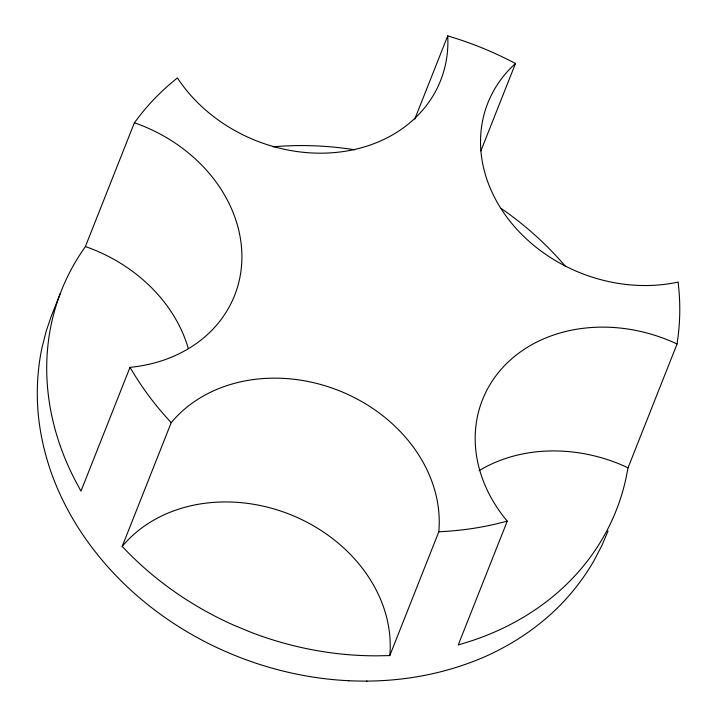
<?xml version="1.0" encoding="UTF-8"?>
<svg xmlns="http://www.w3.org/2000/svg" width="717" height="717" viewBox="0 0 717 717"><rect width="100%" height="100%" fill="white"/><g stroke="black" fill="none" stroke-linecap="round" stroke-linejoin="round"><path stroke-width="1.08" d="M677.054 343.999A149.19 123.835 21.6 0 0 504.418 365.76A149.19 123.835 21.6 0 0 507.26 521.151L458.244 644.942L465.297 642.817A298.389 247.661 21.6 0 0 626.049 477.952L628.047 467.789L677.054 343.999L677.771 338.747A298.389 247.661 21.6 0 0 679.035 291.272L678.165 282.068A149.19 123.835 21.6 0 1 507.089 217.466A149.19 123.835 21.6 0 1 515.496 63.472L509.859 60.604A298.389 247.661 21.6 0 0 457.993 39.085L447.731 35.85A149.19 123.835 21.6 0 1 344.832 151.323A149.19 123.835 21.6 0 1 177.395 77.902L173.191 81.388A298.389 247.661 21.6 0 0 139.878 115.562L134.402 122.759L85.395 246.549L81.657 252.079A298.389 247.661 21.6 0 0 75.563 481.107L80.985 491.136L130.001 367.346A149.19 123.835 21.6 0 0 241.889 258.72A149.19 123.835 21.6 0 0 134.402 122.759M60.255 293.567L51.059 316.78L46.094 331.532L41.944 347.906C37.625 368.538 36.361 389.743 37.965 410.76L38.028 411.97C39.928 433.713 44.857 455.107 52.314 475.613L52.7 476.581C68.984 520.246 96.849 559.063 131.13 590.423L131.534 590.79C224.842 675.773 368.538 707.822 485.839 656.297L486.762 655.867C511.624 644.583 534.765 629.472 554.617 610.687L555.505 609.844C570.633 595.244 583.737 578.592 594.178 560.336L601.966 545.359L608.034 531.028M122.177 546.479L171.193 422.689A149.19 123.835 21.6 0 1 340.521 391.258A149.19 123.835 21.6 0 1 438.804 531.799L389.797 655.589L377.778 655.822A298.389 247.661 21.6 0 1 250.842 632.242L233.527 625.063A298.389 247.661 21.6 0 1 127.554 551.991L122.177 546.479A149.19 123.835 21.6 0 1 291.505 515.048A149.19 123.835 21.6 0 1 389.797 655.589M414.784 119.067L447.731 35.85M480.901 150.857L515.496 63.472M507.26 521.151L497.535 523.598A298.389 247.661 21.6 0 1 444.89 531.422L438.804 531.799M348.337 680.747L348.838 680.756M366.441 681.141L367.014 681.15M171.193 422.689L164.318 415.009A298.389 247.661 21.6 0 1 133.039 372.365L130.001 367.346M273.159 146.815A298.389 247.661 21.6 0 1 354.619 149.781M501.291 208.539A298.389 247.661 21.6 0 1 565.104 265.98M85.395 246.549A149.19 123.835 21.6 0 1 188.302 348.552M479.099 470.657A149.19 123.835 21.6 0 1 628.047 467.789"/></g></svg>
